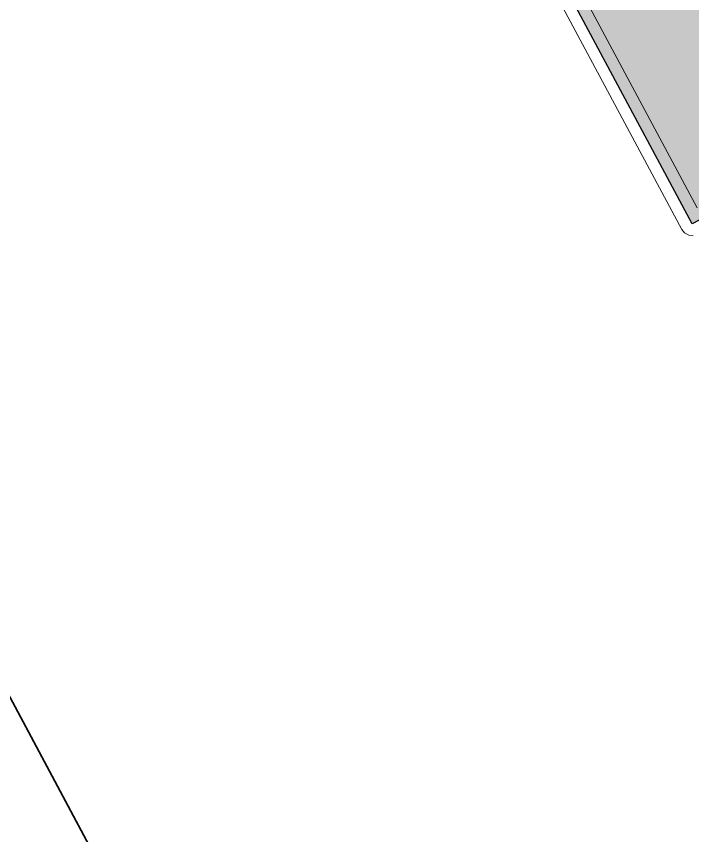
# Model space of a CAD drawing. Header units: millimetres. Extents: x 0 to 224629, y -187555 to 25097.
# Drawn here: x 72407 to 74140, y -176398 to -174299 of the extents above; entities that cross this region are included whole.
import ezdxf

# ---------------------------------------------------------------- set-up
doc = ezdxf.new("R2010")
doc.units = ezdxf.units.MM
doc.linetypes.add('Solid', pattern=[0])
for name, color, linetype, lineweight in [('Border', 7, 'Solid', 35), ('Room Walls', 47, 'Solid', 35), ('Studio Apartment', 1, 'Solid', 35)]:
    doc.layers.add(name, color=color, linetype=linetype, lineweight=lineweight)

msp = doc.modelspace()

# ---------------------------------------------------------------- hatches: boundary and pattern name
at = {"layer": 'Studio Apartment', "linetype": 'Solid', "lineweight": 25}
msp.add_hatch(color=252, dxfattribs=at).paths.add_polyline_path([(72666, -172081), (73900, -171420), (75373, -174170), (74138, -174831)], flags=0)

# ---------------------------------------------------------------- linework, layer by layer
at = {"layer": 'Border', "color": 1, "linetype": 'Solid', "lineweight": 35}
msp.add_line((78552, -187555), (0, -40819), dxfattribs=at)
at = {"layer": 'Room Walls', "color": 47, "linetype": 'Solid', "lineweight": 9}
for p, q in [((74112, -174845), (72640, -172095)), ((72707, -172093), (74151, -174790)), ((74119, -174854), (74112, -174845)), ((74130, -174860), (74119, -174854)), ((74141, -174861), (74130, -174860))]:
    msp.add_line(p, q, dxfattribs=at)
at = {"layer": 'Studio Apartment', "color": 252, "linetype": 'Solid', "lineweight": 25}
for p, q in [((74138, -174831), (72666, -172081)), ((75373, -174170), (74138, -174831))]:
    msp.add_line(p, q, dxfattribs=at)

doc.saveas('drawing.dxf')
